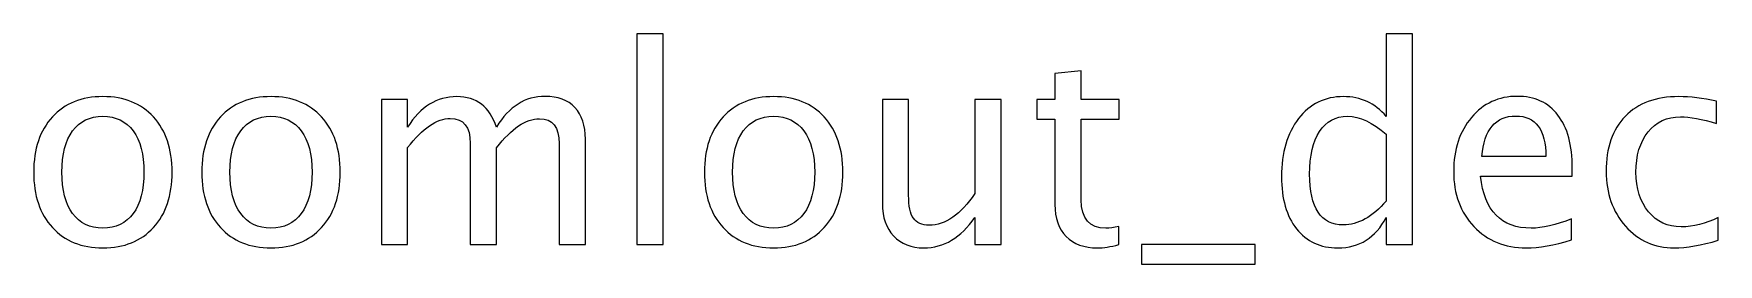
# Model space of a CAD drawing. Header units: centimetres. Extents: x -150 to 29, y -15 to 29.
# Drawn here: x -24.58 to -8.29, y 26.48 to 28.71 of the extents above; entities that cross this region are included whole.
import ezdxf

# ---------------------------------------------------------------- set-up
doc = ezdxf.new("R2010")
doc.units = ezdxf.units.CM
doc.header["$MEASUREMENT"] = 0
doc.layers.add('Layer 1', color=7, linetype='Continuous')

msp = doc.modelspace()

# ---------------------------------------------------------------- linework, layer by layer
at = {"layer": 'Layer 1'}
for points, knots in [([(-18.74743, 26.67044), (-18.74743, 26.67044), (-18.74743, 28.71037), (-18.74743, 28.71037), (-18.74743, 28.71037), (-18.74743, 28.71037), (-18.49343, 28.71037), (-18.49343, 28.71037), (-18.49343, 28.71037), (-18.49343, 28.71037), (-18.49343, 26.67044), (-18.49343, 26.67044), (-18.49343, 26.67044), (-18.49343, 26.67044), (-18.74743, 26.67044), (-18.74743, 26.67044)], [0, 0, 0, 0, 0.2, 0.2, 0.2, 0.2, 0.4, 0.4, 0.4, 0.4, 0.6, 0.6, 0.6, 0.6, 1, 1, 1, 1]), ([(-11.50051, 26.67044), (-11.50051, 26.67044), (-11.50051, 26.9337), (-11.50051, 26.9337), (-11.50051, 26.9337), (-11.60414, 26.73703), (-11.76024, 26.63869), (-11.96882, 26.63869), (-11.96882, 26.63869), (-12.13816, 26.63869), (-12.27133, 26.69999), (-12.36834, 26.82302), (-12.36834, 26.82302), (-12.46536, 26.94605), (-12.51387, 27.11406), (-12.51387, 27.32705), (-12.51387, 27.32705), (-12.51387, 27.55988), (-12.45874, 27.74729), (-12.34894, 27.88929), (-12.34894, 27.88929), (-12.2387, 28.03084), (-12.09406, 28.10183), (-11.91458, 28.10183), (-11.91458, 28.10183), (-11.74834, 28.10183), (-11.60987, 28.03833), (-11.50051, 27.91089), (-11.50051, 27.91089), (-11.50051, 27.91089), (-11.50051, 28.71037), (-11.50051, 28.71037), (-11.50051, 28.71037), (-11.50051, 28.71037), (-11.24651, 28.71037), (-11.24651, 28.71037), (-11.24651, 28.71037), (-11.24651, 28.71037), (-11.24651, 26.67044), (-11.24651, 26.67044), (-11.24651, 26.67044), (-11.24651, 26.67044), (-11.50051, 26.67044), (-11.50051, 26.67044)], [0, 0, 0, 0, 0.08333333, 0.08333333, 0.08333333, 0.08333333, 0.16666667, 0.16666667, 0.16666667, 0.16666667, 0.25, 0.25, 0.25, 0.25, 0.33333333, 0.33333333, 0.33333333, 0.33333333, 0.41666667, 0.41666667, 0.41666667, 0.41666667, 0.5, 0.5, 0.5, 0.5, 0.58333333, 0.58333333, 0.58333333, 0.58333333, 0.66666667, 0.66666667, 0.66666667, 0.66666667, 0.75, 0.75, 0.75, 0.75, 0.83333333, 0.83333333, 0.83333333, 0.83333333, 1, 1, 1, 1]), ([(-14.08813, 26.67088), (-14.16662, 26.64927), (-14.23497, 26.63869), (-14.29274, 26.63869), (-14.29274, 26.63869), (-14.42239, 26.63869), (-14.52337, 26.67573), (-14.59569, 26.74981), (-14.59569, 26.74981), (-14.66845, 26.8239), (-14.70461, 26.92664), (-14.70461, 27.0585), (-14.70461, 27.0585), (-14.70461, 27.0585), (-14.70461, 27.88223), (-14.70461, 27.88223), (-14.70461, 27.88223), (-14.70461, 27.88223), (-14.88011, 27.88223), (-14.88011, 27.88223), (-14.88011, 27.88223), (-14.88011, 27.88223), (-14.88011, 28.07273), (-14.88011, 28.07273), (-14.88011, 28.07273), (-14.88011, 28.07273), (-14.70461, 28.07273), (-14.70461, 28.07273), (-14.70461, 28.07273), (-14.70461, 28.07273), (-14.70461, 28.32629), (-14.70461, 28.32629), (-14.70461, 28.32629), (-14.70461, 28.32629), (-14.45061, 28.35054), (-14.45061, 28.35054), (-14.45061, 28.35054), (-14.45061, 28.35054), (-14.45061, 28.07273), (-14.45061, 28.07273), (-14.45061, 28.07273), (-14.45061, 28.07273), (-14.08284, 28.07273), (-14.08284, 28.07273), (-14.08284, 28.07273), (-14.08284, 28.07273), (-14.08284, 27.88223), (-14.08284, 27.88223), (-14.08284, 27.88223), (-14.08284, 27.88223), (-14.45061, 27.88223), (-14.45061, 27.88223), (-14.45061, 27.88223), (-14.45061, 27.88223), (-14.45061, 27.10436), (-14.45061, 27.10436), (-14.45061, 27.10436), (-14.45061, 26.92091), (-14.37079, 26.82919), (-14.2116, 26.82919), (-14.2116, 26.82919), (-14.17765, 26.82919), (-14.13664, 26.83492), (-14.08813, 26.84595), (-14.08813, 26.84595), (-14.08813, 26.84595), (-14.08813, 26.67088), (-14.08813, 26.67088)], [0, 0, 0, 0, 0.05555556, 0.05555556, 0.05555556, 0.05555556, 0.11111111, 0.11111111, 0.11111111, 0.11111111, 0.16666667, 0.16666667, 0.16666667, 0.16666667, 0.22222222, 0.22222222, 0.22222222, 0.22222222, 0.27777778, 0.27777778, 0.27777778, 0.27777778, 0.33333333, 0.33333333, 0.33333333, 0.33333333, 0.38888889, 0.38888889, 0.38888889, 0.38888889, 0.44444444, 0.44444444, 0.44444444, 0.44444444, 0.5, 0.5, 0.5, 0.5, 0.55555556, 0.55555556, 0.55555556, 0.55555556, 0.61111111, 0.61111111, 0.61111111, 0.61111111, 0.66666667, 0.66666667, 0.66666667, 0.66666667, 0.72222222, 0.72222222, 0.72222222, 0.72222222, 0.77777778, 0.77777778, 0.77777778, 0.77777778, 0.83333333, 0.83333333, 0.83333333, 0.83333333, 0.88888889, 0.88888889, 0.88888889, 0.88888889, 1, 1, 1, 1]), ([(-23.91032, 26.63869), (-24.11625, 26.63869), (-24.27941, 26.70439), (-24.39936, 26.8358), (-24.39936, 26.8358), (-24.51974, 26.96721), (-24.57972, 27.14581), (-24.57972, 27.37114), (-24.57972, 27.37114), (-24.57972, 27.59604), (-24.51974, 27.77419), (-24.39936, 27.90516), (-24.39936, 27.90516), (-24.27941, 28.03613), (-24.11625, 28.10183), (-23.91032, 28.10183), (-23.91032, 28.10183), (-23.70439, 28.10183), (-23.54123, 28.03613), (-23.42128, 27.90516), (-23.42128, 27.90516), (-23.3009, 27.77419), (-23.24093, 27.59604), (-23.24093, 27.37114), (-23.24093, 27.37114), (-23.24093, 27.14581), (-23.3009, 26.96721), (-23.42128, 26.8358), (-23.42128, 26.8358), (-23.54123, 26.70439), (-23.70439, 26.63869), (-23.91032, 26.63869)], [0, 0, 0, 0, 0.11111111, 0.11111111, 0.11111111, 0.11111111, 0.22222222, 0.22222222, 0.22222222, 0.22222222, 0.33333333, 0.33333333, 0.33333333, 0.33333333, 0.44444444, 0.44444444, 0.44444444, 0.44444444, 0.55555556, 0.55555556, 0.55555556, 0.55555556, 0.66666667, 0.66666667, 0.66666667, 0.66666667, 0.77777778, 0.77777778, 0.77777778, 0.77777778, 1, 1, 1, 1]), ([(-22.2849, 26.63869), (-22.49083, 26.63869), (-22.65399, 26.70439), (-22.77394, 26.8358), (-22.77394, 26.8358), (-22.89432, 26.96721), (-22.9543, 27.14581), (-22.9543, 27.37114), (-22.9543, 27.37114), (-22.9543, 27.59604), (-22.89432, 27.77419), (-22.77394, 27.90516), (-22.77394, 27.90516), (-22.65399, 28.03613), (-22.49083, 28.10183), (-22.2849, 28.10183), (-22.2849, 28.10183), (-22.07897, 28.10183), (-21.91581, 28.03613), (-21.79586, 27.90516), (-21.79586, 27.90516), (-21.67548, 27.77419), (-21.61551, 27.59604), (-21.61551, 27.37114), (-21.61551, 27.37114), (-21.61551, 27.14581), (-21.67548, 26.96721), (-21.79586, 26.8358), (-21.79586, 26.8358), (-21.91581, 26.70439), (-22.07897, 26.63869), (-22.2849, 26.63869)], [0, 0, 0, 0, 0.11111111, 0.11111111, 0.11111111, 0.11111111, 0.22222222, 0.22222222, 0.22222222, 0.22222222, 0.33333333, 0.33333333, 0.33333333, 0.33333333, 0.44444444, 0.44444444, 0.44444444, 0.44444444, 0.55555556, 0.55555556, 0.55555556, 0.55555556, 0.66666667, 0.66666667, 0.66666667, 0.66666667, 0.77777778, 0.77777778, 0.77777778, 0.77777778, 1, 1, 1, 1]), ([(-21.21775, 26.67044), (-21.21775, 26.67044), (-21.21775, 28.07273), (-21.21775, 28.07273), (-21.21775, 28.07273), (-21.21775, 28.07273), (-20.96375, 28.07273), (-20.96375, 28.07273), (-20.96375, 28.07273), (-20.96375, 28.07273), (-20.96375, 27.80771), (-20.96375, 27.80771), (-20.96375, 27.80771), (-20.83984, 28.00394), (-20.68109, 28.10183), (-20.48662, 28.10183), (-20.48662, 28.10183), (-20.29921, 28.10183), (-20.17177, 28.00394), (-20.10386, 27.80771), (-20.10386, 27.80771), (-19.98347, 28.0057), (-19.82648, 28.10448), (-19.63378, 28.10448), (-19.63378, 28.10448), (-19.51075, 28.10448), (-19.41506, 28.06832), (-19.34671, 27.99556), (-19.34671, 27.99556), (-19.27836, 27.9228), (-19.24396, 27.82094), (-19.24396, 27.68997), (-19.24396, 27.68997), (-19.24396, 27.68997), (-19.24396, 26.67044), (-19.24396, 26.67044), (-19.24396, 26.67044), (-19.24396, 26.67044), (-19.49796, 26.67044), (-19.49796, 26.67044), (-19.49796, 26.67044), (-19.49796, 26.67044), (-19.49796, 27.64807), (-19.49796, 27.64807), (-19.49796, 27.64807), (-19.49796, 27.80771), (-19.56146, 27.88752), (-19.68846, 27.88752), (-19.68846, 27.88752), (-19.82031, 27.88752), (-19.95878, 27.79448), (-20.10386, 27.60795), (-20.10386, 27.60795), (-20.10386, 27.60795), (-20.10386, 26.67044), (-20.10386, 26.67044), (-20.10386, 26.67044), (-20.10386, 26.67044), (-20.35786, 26.67044), (-20.35786, 26.67044), (-20.35786, 26.67044), (-20.35786, 26.67044), (-20.35786, 27.64896), (-20.35786, 27.64896), (-20.35786, 27.64896), (-20.35786, 27.80991), (-20.42224, 27.89017), (-20.55144, 27.89017), (-20.55144, 27.89017), (-20.67976, 27.89017), (-20.81735, 27.79668), (-20.96375, 27.60927), (-20.96375, 27.60927), (-20.96375, 27.60927), (-20.96375, 26.67044), (-20.96375, 26.67044), (-20.96375, 26.67044), (-20.96375, 26.67044), (-21.21775, 26.67044), (-21.21775, 26.67044)], [0, 0, 0, 0, 0.04761905, 0.04761905, 0.04761905, 0.04761905, 0.0952381, 0.0952381, 0.0952381, 0.0952381, 0.14285714, 0.14285714, 0.14285714, 0.14285714, 0.19047619, 0.19047619, 0.19047619, 0.19047619, 0.23809524, 0.23809524, 0.23809524, 0.23809524, 0.28571429, 0.28571429, 0.28571429, 0.28571429, 0.33333333, 0.33333333, 0.33333333, 0.33333333, 0.38095238, 0.38095238, 0.38095238, 0.38095238, 0.42857143, 0.42857143, 0.42857143, 0.42857143, 0.47619048, 0.47619048, 0.47619048, 0.47619048, 0.52380952, 0.52380952, 0.52380952, 0.52380952, 0.57142857, 0.57142857, 0.57142857, 0.57142857, 0.61904762, 0.61904762, 0.61904762, 0.61904762, 0.66666667, 0.66666667, 0.66666667, 0.66666667, 0.71428571, 0.71428571, 0.71428571, 0.71428571, 0.76190476, 0.76190476, 0.76190476, 0.76190476, 0.80952381, 0.80952381, 0.80952381, 0.80952381, 0.85714286, 0.85714286, 0.85714286, 0.85714286, 0.9047619, 0.9047619, 0.9047619, 0.9047619, 1, 1, 1, 1]), ([(-17.42452, 26.63869), (-17.63045, 26.63869), (-17.79361, 26.70439), (-17.91356, 26.8358), (-17.91356, 26.8358), (-18.03394, 26.96721), (-18.09392, 27.14581), (-18.09392, 27.37114), (-18.09392, 27.37114), (-18.09392, 27.59604), (-18.03394, 27.77419), (-17.91356, 27.90516), (-17.91356, 27.90516), (-17.79361, 28.03613), (-17.63045, 28.10183), (-17.42452, 28.10183), (-17.42452, 28.10183), (-17.21859, 28.10183), (-17.05543, 28.03613), (-16.93548, 27.90516), (-16.93548, 27.90516), (-16.8151, 27.77419), (-16.75513, 27.59604), (-16.75513, 27.37114), (-16.75513, 27.37114), (-16.75513, 27.14581), (-16.8151, 26.96721), (-16.93548, 26.8358), (-16.93548, 26.8358), (-17.05543, 26.70439), (-17.21859, 26.63869), (-17.42452, 26.63869)], [0, 0, 0, 0, 0.11111111, 0.11111111, 0.11111111, 0.11111111, 0.22222222, 0.22222222, 0.22222222, 0.22222222, 0.33333333, 0.33333333, 0.33333333, 0.33333333, 0.44444444, 0.44444444, 0.44444444, 0.44444444, 0.55555556, 0.55555556, 0.55555556, 0.55555556, 0.66666667, 0.66666667, 0.66666667, 0.66666667, 0.77777778, 0.77777778, 0.77777778, 0.77777778, 1, 1, 1, 1]), ([(-15.47895, 26.67044), (-15.47895, 26.67044), (-15.47895, 26.93414), (-15.47895, 26.93414), (-15.47895, 26.93414), (-15.61433, 26.73703), (-15.77882, 26.63869), (-15.97196, 26.63869), (-15.97196, 26.63869), (-16.09455, 26.63869), (-16.19201, 26.67705), (-16.26433, 26.75422), (-16.26433, 26.75422), (-16.33709, 26.83139), (-16.37325, 26.93502), (-16.37325, 27.06599), (-16.37325, 27.06599), (-16.37325, 27.06599), (-16.37325, 28.07273), (-16.37325, 28.07273), (-16.37325, 28.07273), (-16.37325, 28.07273), (-16.11925, 28.07273), (-16.11925, 28.07273), (-16.11925, 28.07273), (-16.11925, 28.07273), (-16.11925, 27.14889), (-16.11925, 27.14889), (-16.11925, 27.14889), (-16.11925, 27.0435), (-16.10381, 26.96898), (-16.07338, 26.92488), (-16.07338, 26.92488), (-16.04252, 26.88034), (-15.99136, 26.85829), (-15.91949, 26.85829), (-15.91949, 26.85829), (-15.76426, 26.85829), (-15.61698, 26.96016), (-15.47895, 27.16433), (-15.47895, 27.16433), (-15.47895, 27.16433), (-15.47895, 28.07273), (-15.47895, 28.07273), (-15.47895, 28.07273), (-15.47895, 28.07273), (-15.22496, 28.07273), (-15.22496, 28.07273), (-15.22496, 28.07273), (-15.22496, 28.07273), (-15.22496, 26.67044), (-15.22496, 26.67044), (-15.22496, 26.67044), (-15.22496, 26.67044), (-15.47895, 26.67044), (-15.47895, 26.67044)], [0, 0, 0, 0, 0.06666667, 0.06666667, 0.06666667, 0.06666667, 0.13333333, 0.13333333, 0.13333333, 0.13333333, 0.2, 0.2, 0.2, 0.2, 0.26666667, 0.26666667, 0.26666667, 0.26666667, 0.33333333, 0.33333333, 0.33333333, 0.33333333, 0.4, 0.4, 0.4, 0.4, 0.46666667, 0.46666667, 0.46666667, 0.46666667, 0.53333333, 0.53333333, 0.53333333, 0.53333333, 0.6, 0.6, 0.6, 0.6, 0.66666667, 0.66666667, 0.66666667, 0.66666667, 0.73333333, 0.73333333, 0.73333333, 0.73333333, 0.8, 0.8, 0.8, 0.8, 0.86666667, 0.86666667, 0.86666667, 0.86666667, 1, 1, 1, 1]), ([(-9.7084, 26.71542), (-9.87906, 26.66427), (-10.02502, 26.63869), (-10.14673, 26.63869), (-10.14673, 26.63869), (-10.35443, 26.63869), (-10.52332, 26.70748), (-10.6534, 26.84462), (-10.6534, 26.84462), (-10.78349, 26.98177), (-10.84876, 27.15948), (-10.84876, 27.3782), (-10.84876, 27.3782), (-10.84876, 27.59031), (-10.79143, 27.76449), (-10.67634, 27.90075), (-10.67634, 27.90075), (-10.56124, 28.03657), (-10.41396, 28.10448), (-10.23448, 28.10448), (-10.23448, 28.10448), (-10.06471, 28.10448), (-9.9333, 28.04407), (-9.84069, 27.92324), (-9.84069, 27.92324), (-9.74809, 27.80241), (-9.70179, 27.63132), (-9.70179, 27.40951), (-9.70179, 27.40951), (-9.70179, 27.40951), (-9.70311, 27.3319), (-9.70311, 27.3319), (-9.70311, 27.3319), (-9.70311, 27.3319), (-10.58946, 27.3319), (-10.58946, 27.3319), (-10.58946, 27.3319), (-10.55242, 26.99676), (-10.38882, 26.82919), (-10.0991, 26.82919), (-10.0991, 26.82919), (-9.99283, 26.82919), (-9.86274, 26.85918), (-9.7084, 26.91915), (-9.7084, 26.91915), (-9.7084, 26.91915), (-9.7084, 26.71542), (-9.7084, 26.71542)], [0, 0, 0, 0, 0.07692308, 0.07692308, 0.07692308, 0.07692308, 0.15384615, 0.15384615, 0.15384615, 0.15384615, 0.23076923, 0.23076923, 0.23076923, 0.23076923, 0.30769231, 0.30769231, 0.30769231, 0.30769231, 0.38461538, 0.38461538, 0.38461538, 0.38461538, 0.46153846, 0.46153846, 0.46153846, 0.46153846, 0.53846154, 0.53846154, 0.53846154, 0.53846154, 0.61538462, 0.61538462, 0.61538462, 0.61538462, 0.69230769, 0.69230769, 0.69230769, 0.69230769, 0.76923077, 0.76923077, 0.76923077, 0.76923077, 0.84615385, 0.84615385, 0.84615385, 0.84615385, 1, 1, 1, 1]), ([(-8.28979, 26.71277), (-8.45428, 26.66338), (-8.59627, 26.63869), (-8.71577, 26.63869), (-8.71577, 26.63869), (-8.90539, 26.63869), (-9.06238, 26.7088), (-9.18717, 26.84859), (-9.18717, 26.84859), (-9.31197, 26.98882), (-9.37459, 27.16565), (-9.37459, 27.37864), (-9.37459, 27.37864), (-9.37459, 27.60618), (-9.31285, 27.78389), (-9.18938, 27.91089), (-9.18938, 27.91089), (-9.06591, 28.03833), (-8.89349, 28.10183), (-8.67212, 28.10183), (-8.67212, 28.10183), (-8.5632, 28.10183), (-8.44061, 28.08684), (-8.30567, 28.05685), (-8.30567, 28.05685), (-8.30567, 28.05685), (-8.30567, 27.84254), (-8.30567, 27.84254), (-8.30567, 27.84254), (-8.44899, 27.88488), (-8.56584, 27.90604), (-8.6558, 27.90604), (-8.6558, 27.90604), (-8.78633, 27.90604), (-8.89084, 27.85709), (-8.96889, 27.75964), (-8.96889, 27.75964), (-9.04694, 27.66219), (-9.08619, 27.5321), (-9.08619, 27.36982), (-9.08619, 27.36982), (-9.08619, 27.21239), (-9.04562, 27.08539), (-8.96492, 26.98794), (-8.96492, 26.98794), (-8.88422, 26.89093), (-8.77883, 26.84242), (-8.64786, 26.84242), (-8.64786, 26.84242), (-8.53189, 26.84242), (-8.41283, 26.87241), (-8.28979, 26.93238), (-8.28979, 26.93238), (-8.28979, 26.93238), (-8.28979, 26.71277), (-8.28979, 26.71277)], [0, 0, 0, 0, 0.06666667, 0.06666667, 0.06666667, 0.06666667, 0.13333333, 0.13333333, 0.13333333, 0.13333333, 0.2, 0.2, 0.2, 0.2, 0.26666667, 0.26666667, 0.26666667, 0.26666667, 0.33333333, 0.33333333, 0.33333333, 0.33333333, 0.4, 0.4, 0.4, 0.4, 0.46666667, 0.46666667, 0.46666667, 0.46666667, 0.53333333, 0.53333333, 0.53333333, 0.53333333, 0.6, 0.6, 0.6, 0.6, 0.66666667, 0.66666667, 0.66666667, 0.66666667, 0.73333333, 0.73333333, 0.73333333, 0.73333333, 0.8, 0.8, 0.8, 0.8, 0.86666667, 0.86666667, 0.86666667, 0.86666667, 1, 1, 1, 1]), ([(-23.91076, 26.82919), (-23.78508, 26.82919), (-23.68719, 26.87637), (-23.61752, 26.97118), (-23.61752, 26.97118), (-23.54828, 27.06555), (-23.51345, 27.19917), (-23.51345, 27.37114), (-23.51345, 27.37114), (-23.51345, 27.54268), (-23.54828, 27.67586), (-23.61752, 27.77022), (-23.61752, 27.77022), (-23.68719, 27.86415), (-23.78508, 27.91133), (-23.91076, 27.91133), (-23.91076, 27.91133), (-24.03688, 27.91133), (-24.13477, 27.86415), (-24.20357, 27.77022), (-24.20357, 27.77022), (-24.2728, 27.67586), (-24.30719, 27.54268), (-24.30719, 27.37114), (-24.30719, 27.37114), (-24.30719, 27.19917), (-24.2728, 27.06555), (-24.20357, 26.97118), (-24.20357, 26.97118), (-24.13477, 26.87637), (-24.03688, 26.82919), (-23.91076, 26.82919)], [0, 0, 0, 0, 0.11111111, 0.11111111, 0.11111111, 0.11111111, 0.22222222, 0.22222222, 0.22222222, 0.22222222, 0.33333333, 0.33333333, 0.33333333, 0.33333333, 0.44444444, 0.44444444, 0.44444444, 0.44444444, 0.55555556, 0.55555556, 0.55555556, 0.55555556, 0.66666667, 0.66666667, 0.66666667, 0.66666667, 0.77777778, 0.77777778, 0.77777778, 0.77777778, 1, 1, 1, 1]), ([(-22.28534, 26.82919), (-22.15966, 26.82919), (-22.06177, 26.87637), (-21.9921, 26.97118), (-21.9921, 26.97118), (-21.92286, 27.06555), (-21.88803, 27.19917), (-21.88803, 27.37114), (-21.88803, 27.37114), (-21.88803, 27.54268), (-21.92286, 27.67586), (-21.9921, 27.77022), (-21.9921, 27.77022), (-22.06177, 27.86415), (-22.15966, 27.91133), (-22.28534, 27.91133), (-22.28534, 27.91133), (-22.41146, 27.91133), (-22.50935, 27.86415), (-22.57815, 27.77022), (-22.57815, 27.77022), (-22.64738, 27.67586), (-22.68177, 27.54268), (-22.68177, 27.37114), (-22.68177, 27.37114), (-22.68177, 27.19917), (-22.64738, 27.06555), (-22.57815, 26.97118), (-22.57815, 26.97118), (-22.50935, 26.87637), (-22.41146, 26.82919), (-22.28534, 26.82919)], [0, 0, 0, 0, 0.11111111, 0.11111111, 0.11111111, 0.11111111, 0.22222222, 0.22222222, 0.22222222, 0.22222222, 0.33333333, 0.33333333, 0.33333333, 0.33333333, 0.44444444, 0.44444444, 0.44444444, 0.44444444, 0.55555556, 0.55555556, 0.55555556, 0.55555556, 0.66666667, 0.66666667, 0.66666667, 0.66666667, 0.77777778, 0.77777778, 0.77777778, 0.77777778, 1, 1, 1, 1]), ([(-17.42496, 26.82919), (-17.29928, 26.82919), (-17.20139, 26.87637), (-17.13172, 26.97118), (-17.13172, 26.97118), (-17.06248, 27.06555), (-17.02765, 27.19917), (-17.02765, 27.37114), (-17.02765, 27.37114), (-17.02765, 27.54268), (-17.06248, 27.67586), (-17.13172, 27.77022), (-17.13172, 27.77022), (-17.20139, 27.86415), (-17.29928, 27.91133), (-17.42496, 27.91133), (-17.42496, 27.91133), (-17.55108, 27.91133), (-17.64897, 27.86415), (-17.71777, 27.77022), (-17.71777, 27.77022), (-17.787, 27.67586), (-17.82139, 27.54268), (-17.82139, 27.37114), (-17.82139, 27.37114), (-17.82139, 27.19917), (-17.787, 27.06555), (-17.71777, 26.97118), (-17.71777, 26.97118), (-17.64897, 26.87637), (-17.55108, 26.82919), (-17.42496, 26.82919)], [0, 0, 0, 0, 0.11111111, 0.11111111, 0.11111111, 0.11111111, 0.22222222, 0.22222222, 0.22222222, 0.22222222, 0.33333333, 0.33333333, 0.33333333, 0.33333333, 0.44444444, 0.44444444, 0.44444444, 0.44444444, 0.55555556, 0.55555556, 0.55555556, 0.55555556, 0.66666667, 0.66666667, 0.66666667, 0.66666667, 0.77777778, 0.77777778, 0.77777778, 0.77777778, 1, 1, 1, 1]), ([(-11.50051, 27.73715), (-11.63236, 27.85313), (-11.75716, 27.91133), (-11.87534, 27.91133), (-11.87534, 27.91133), (-11.99175, 27.91133), (-12.08171, 27.86283), (-12.14565, 27.76537), (-12.14565, 27.76537), (-12.20959, 27.66836), (-12.24134, 27.53078), (-12.24134, 27.35262), (-12.24134, 27.35262), (-12.24134, 27.02498), (-12.13287, 26.86094), (-11.91547, 26.86094), (-11.91547, 26.86094), (-11.77436, 26.86094), (-11.63589, 26.93811), (-11.50051, 27.09201), (-11.50051, 27.09201), (-11.50051, 27.09201), (-11.50051, 27.73715), (-11.50051, 27.73715)], [0, 0, 0, 0, 0.14285714, 0.14285714, 0.14285714, 0.14285714, 0.28571429, 0.28571429, 0.28571429, 0.28571429, 0.42857143, 0.42857143, 0.42857143, 0.42857143, 0.57142857, 0.57142857, 0.57142857, 0.57142857, 0.71428571, 0.71428571, 0.71428571, 0.71428571, 1, 1, 1, 1]), ([(-10.57623, 27.5224), (-10.57623, 27.5224), (-9.95711, 27.5224), (-9.95711, 27.5224), (-9.95711, 27.5224), (-9.95711, 27.78345), (-10.05457, 27.91398), (-10.24903, 27.91398), (-10.24903, 27.91398), (-10.44483, 27.91398), (-10.55375, 27.78345), (-10.57623, 27.5224)], [0, 0, 0, 0, 0.25, 0.25, 0.25, 0.25, 0.5, 0.5, 0.5, 0.5, 1, 1, 1, 1]), ([(-13.86853, 26.47994), (-13.86853, 26.47994), (-13.86853, 26.67044), (-13.86853, 26.67044), (-13.86853, 26.67044), (-13.86853, 26.67044), (-12.76786, 26.67044), (-12.76786, 26.67044), (-12.76786, 26.67044), (-12.76786, 26.67044), (-12.76786, 26.47994), (-12.76786, 26.47994), (-12.76786, 26.47994), (-12.76786, 26.47994), (-13.86853, 26.47994), (-13.86853, 26.47994)], [0, 0, 0, 0, 0.2, 0.2, 0.2, 0.2, 0.4, 0.4, 0.4, 0.4, 0.6, 0.6, 0.6, 0.6, 1, 1, 1, 1])]:
    msp.add_open_spline(points, degree=3, knots=knots, dxfattribs=at)

doc.saveas('drawing.dxf')
